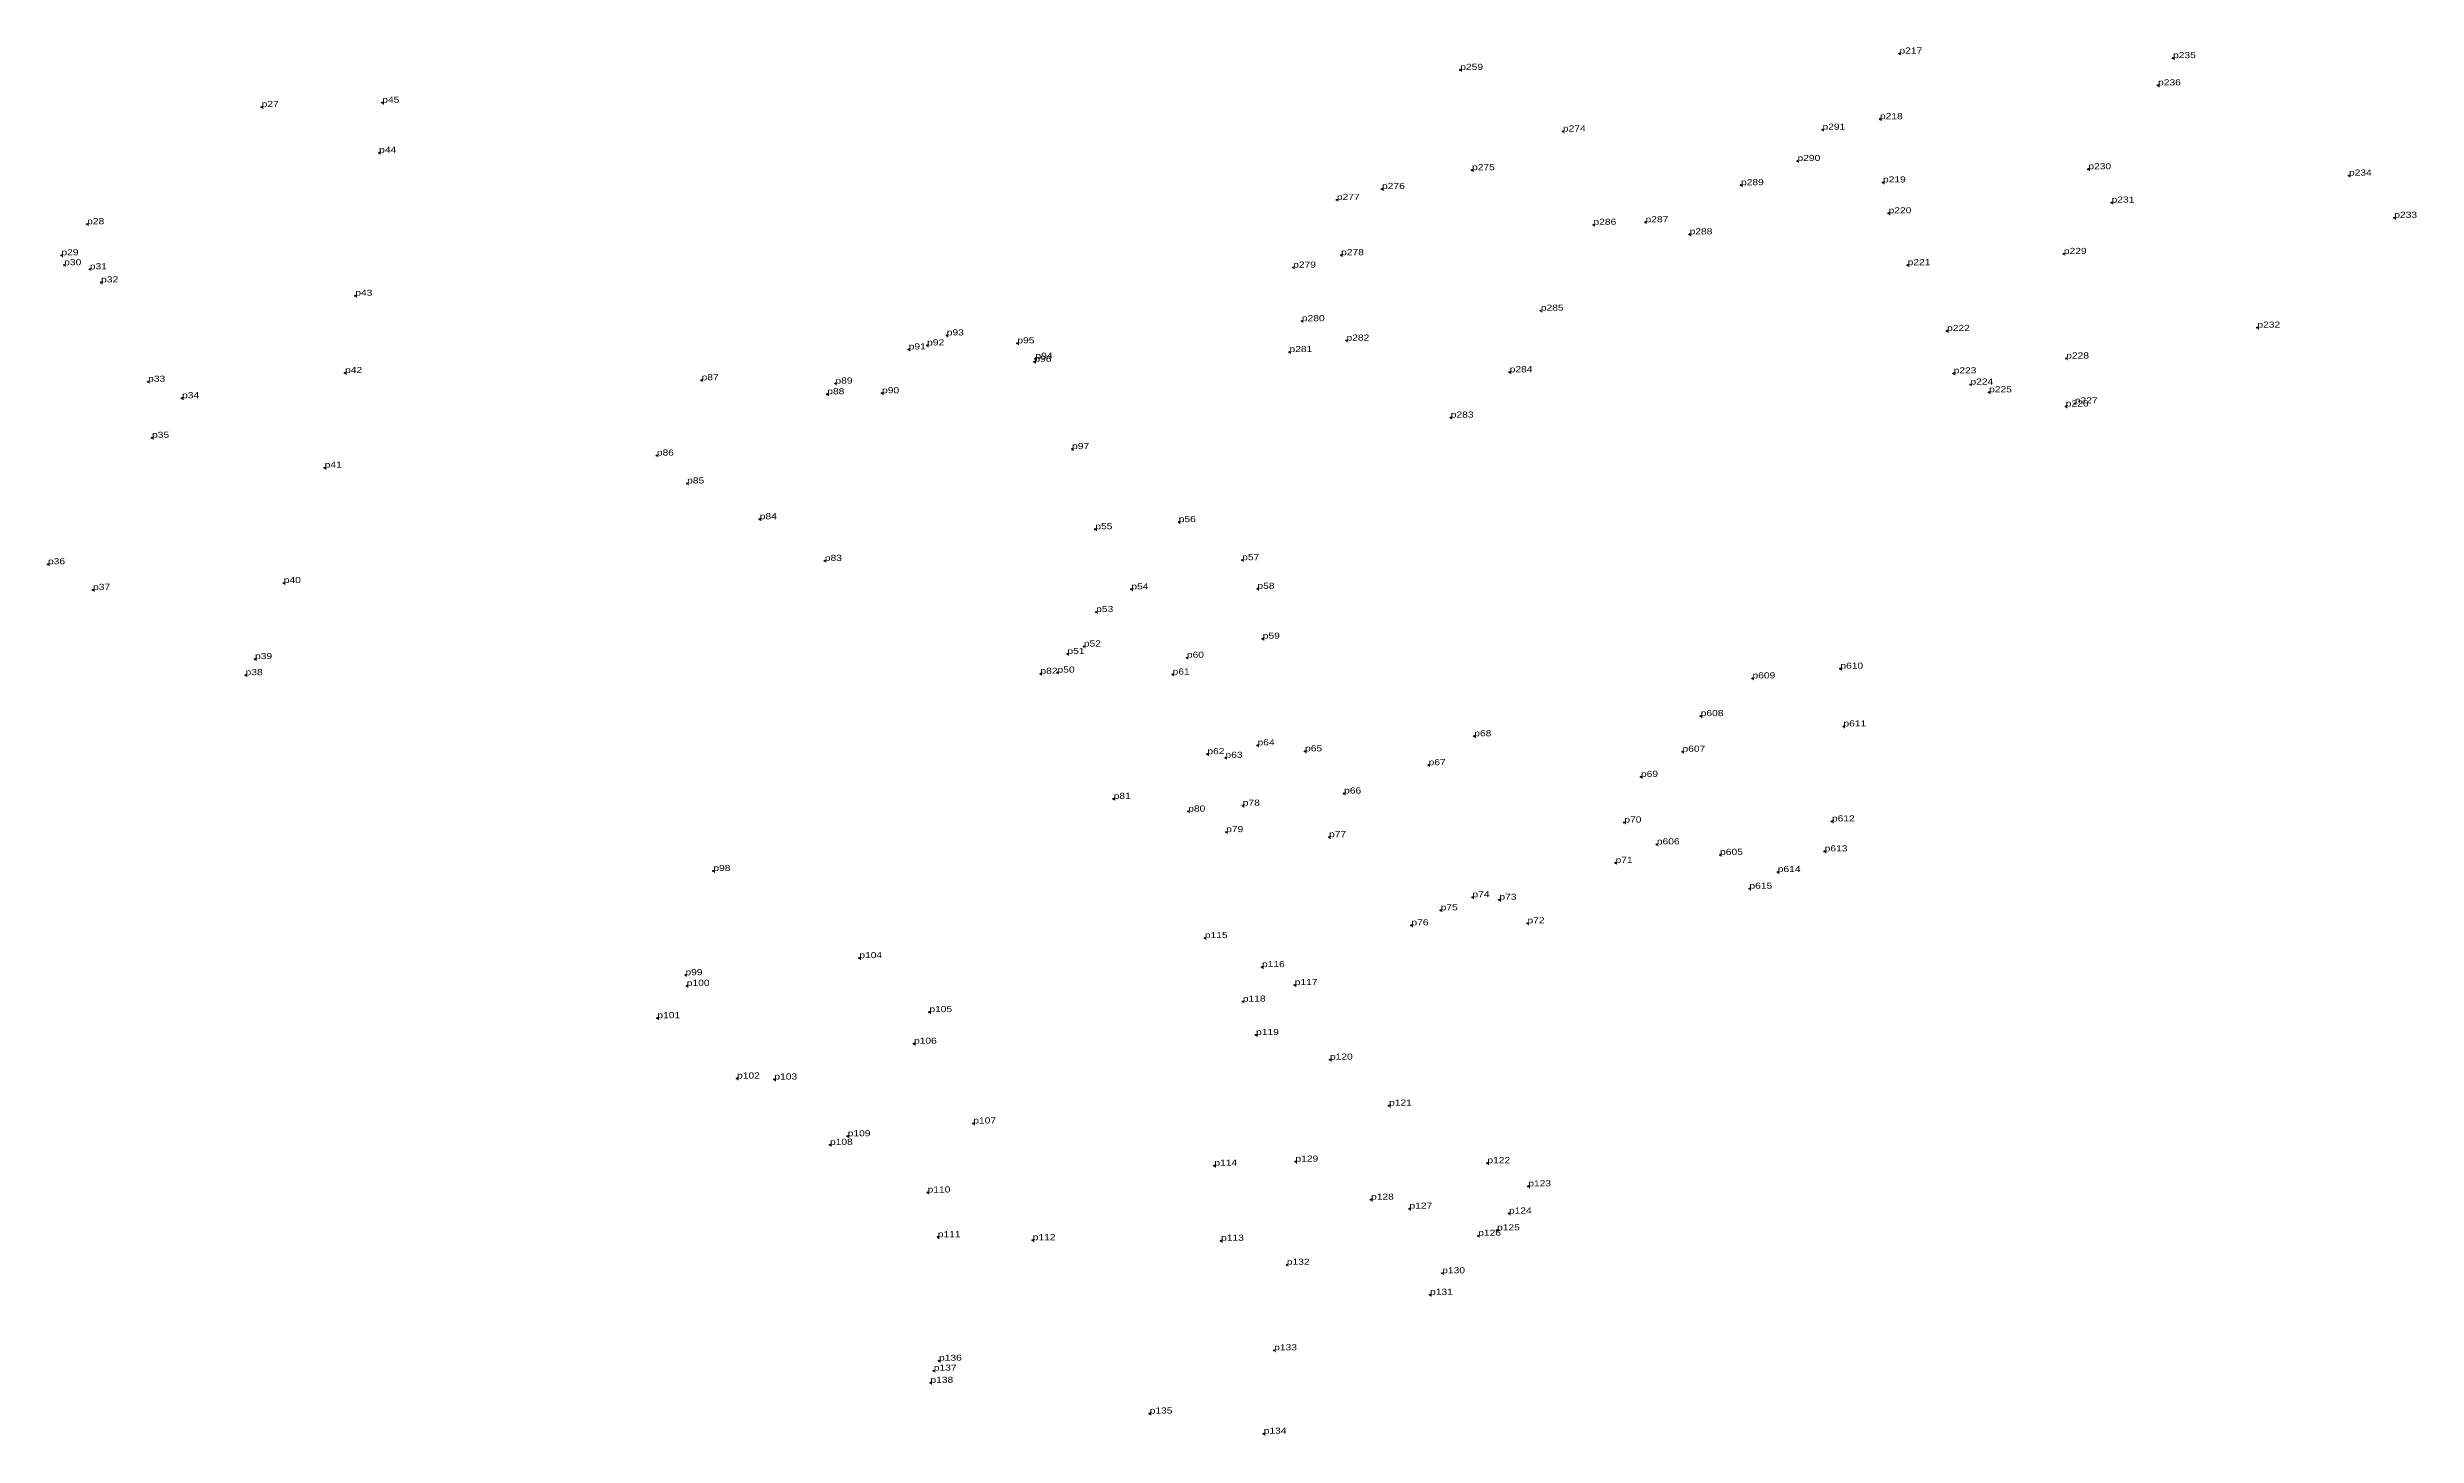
# Model space of a CAD drawing. Header units: metres. Extents: x 537581 to 549531, y 1833517 to 1838960.
# Drawn here: x 548382 to 549078, y 1835406 to 1835815 of the extents above; entities that cross this region are included whole.
import ezdxf

# ---------------------------------------------------------------- set-up
doc = ezdxf.new("R2010")
doc.units = ezdxf.units.M
doc.header["$LTSCALE"] = 0.72
doc.header["$PDMODE"] = 32
doc.header["$PDSIZE"] = 0.36
doc.layers.add('12', color=7, linetype='Continuous')
doc.layers.add('7', color=7, linetype='Continuous')

msp = doc.modelspace()

# ---------------------------------------------------------------- linework, layer by layer
at = {"layer": '7'}
for p in [(548796.78, 1835807.93), (548925.87, 1835812.73), (549006.26, 1835811.39), (549001.87, 1835803.37), (548444.49, 1835797.02), (548479.94, 1835798.3), (548920.12, 1835793.44), (548826.94, 1835789.82), (548903.24, 1835790.35), (548479.02, 1835783.56), (548895.9, 1835781.15), (548773.78, 1835772.92), (548800.23, 1835778.45), (548879.28, 1835774.03), (548921.01, 1835774.84), (548981.38, 1835778.73), (549057.97, 1835776.85), (548760.51, 1835769.7), (548922.66, 1835765.77), (548988.21, 1835768.91), (548393.22, 1835762.56), (548835.93, 1835762.39), (548851.23, 1835763.14), (548864.18, 1835759.57), (549071.29, 1835764.44), (548385.65, 1835753.42), (548761.76, 1835753.45), (548974.17, 1835753.82), (548386.47, 1835750.52), (548394, 1835749.32), (548397.32, 1835745.46), (548747.67, 1835749.8), (548928.26, 1835750.52), (548472.02, 1835741.53), (548750.22, 1835734.06), (548820.46, 1835737.14), (548939.85, 1835731.17), (549031.06, 1835732.15), (548634.66, 1835725.74), (548640.08, 1835726.92), (548645.86, 1835729.87), (548666.6, 1835727.56), (548746.58, 1835724.98), (548763.35, 1835728.34), (548469.02, 1835718.82), (548573.79, 1835716.7), (548671.61, 1835722.12), (548671.9, 1835723), (548811.3, 1835719.05), (548941.77, 1835718.71), (548974.87, 1835723.08), (548411.14, 1835716.26), (548421.1, 1835711.4), (548610.73, 1835712.58), (548613.15, 1835715.72), (548626.84, 1835712.87), (548946.73, 1835715.41), (548952.2, 1835713.15), (548977.41, 1835709.89), (548793.98, 1835705.71), (548974.74, 1835708.98), (548412.28, 1835699.78), (548682.7, 1835696.45), (548463.02, 1835690.96), (548560.65, 1835694.55), (548569.55, 1835686.35), (548590.88, 1835675.83), (548714.04, 1835674.99), (548689.51, 1835672.89), (548381.7, 1835662.59), (548610.02, 1835663.58), (548732.69, 1835663.8), (548394.95, 1835655.05), (548451, 1835657.08), (548700.11, 1835655.22), (548737.17, 1835655.37), (548689.77, 1835648.56), (548738.72, 1835640.71), (548442.56, 1835634.72), (548681.32, 1835636.23), (548686.15, 1835638.41), (548716.43, 1835635.11), (548439.77, 1835630), (548673.39, 1835630.39), (548678.41, 1835630.75), (548712.23, 1835630.18), (548882.67, 1835629.04), (548908.49, 1835631.88), (548867.44, 1835617.95), (548909.39, 1835614.92), (548722.44, 1835606.78), (548727.78, 1835605.69), (548737.2, 1835609.36), (548751.17, 1835607.6), (548800.89, 1835612.04), (548862.09, 1835607.49), (548787.46, 1835603.52), (548849.88, 1835600.08), (548694.91, 1835593.61), (548732.85, 1835591.62), (548762.63, 1835595.2), (548716.82, 1835589.89), (548844.99, 1835586.67), (548906.01, 1835587), (548727.98, 1835583.85), (548758.23, 1835582.37), (548854.55, 1835580.24), (548903.88, 1835578.18), (548577.25, 1835572.42), (548842.42, 1835574.8), (548873.15, 1835577.16), (548890.09, 1835572.11), (548800.36, 1835564.7), (548808.28, 1835563.97), (548881.77, 1835567.22), (548791, 1835560.87), (548816.53, 1835557.03), (548721.72, 1835552.69), (548782.42, 1835556.43), (548620.16, 1835546.81), (548738.49, 1835544.16), (548569.06, 1835541.79), (548569.44, 1835538.65), (548748.12, 1835538.87), (548560.81, 1835529.16), (548640.73, 1835530.93), (548732.87, 1835534.02), (548736.75, 1835524.2), (548636.23, 1835521.64), (548758.48, 1835516.96), (548584.23, 1835511.42), (548595.19, 1835511.12), (548775.85, 1835503.44), (548616.75, 1835494.44), (548653.64, 1835498.19), (548611.53, 1835491.91), (548748.34, 1835486.98), (548724.5, 1835485.78), (548804.74, 1835486.52), (548640.22, 1835477.91), (548770.55, 1835475.79), (548781.84, 1835473.14), (548816.76, 1835479.71), (548807.59, 1835466.78), (548811.08, 1835471.72), (548643.22, 1835464.77), (548671.12, 1835463.89), (548726.48, 1835463.72), (548802.05, 1835465.18), (548745.81, 1835456.65), (548791.47, 1835454.16), (548787.89, 1835447.83), (548742.09, 1835431.51), (548642.05, 1835425.51), (548643.57, 1835428.44), (548641.06, 1835421.95), (548705.5, 1835412.92), (548739, 1835406.98)]:
    msp.add_point(p, dxfattribs=at)

# ---------------------------------------------------------------- texts
at = {"layer": '12', "width": 1.25}
for s, p in [('p217', (548925.87, 1835812.73)), ('p259', (548796.78, 1835807.93)), ('p235', (549006.26, 1835811.39)), ('p236', (549001.87, 1835803.37)), ('p27', (548444.49, 1835797.02)), ('p45', (548479.94, 1835798.3)), ('p218', (548920.12, 1835793.44)), ('p274', (548826.94, 1835789.82)), ('p291', (548903.24, 1835790.35)), ('p44', (548479.02, 1835783.56)), ('p275', (548800.23, 1835778.45)), ('p290', (548895.9, 1835781.15)), ('p230', (548981.38, 1835778.73)), ('p276', (548773.78, 1835772.92)), ('p289', (548879.28, 1835774.03)), ('p219', (548921.01, 1835774.84)), ('p234', (549057.97, 1835776.85)), ('p277', (548760.51, 1835769.7)), ('p220', (548922.66, 1835765.77)), ('p231', (548988.21, 1835768.91)), ('p233', (549071.29, 1835764.44)), ('p28', (548393.22, 1835762.56)), ('p286', (548835.93, 1835762.39)), ('p287', (548851.23, 1835763.14)), ('p288', (548864.18, 1835759.57)), ('p29', (548385.65, 1835753.42)), ('p30', (548386.47, 1835750.52)), ('p278', (548761.76, 1835753.45)), ('p221', (548928.26, 1835750.52)), ('p229', (548974.17, 1835753.82)), ('p31', (548394, 1835749.32)), ('p32', (548397.32, 1835745.46)), ('p279', (548747.67, 1835749.8)), ('p43', (548472.02, 1835741.53)), ('p285', (548820.46, 1835737.14)), ('p93', (548645.86, 1835729.87)), ('p280', (548750.22, 1835734.06)), ('p222', (548939.85, 1835731.17)), ('p232', (549031.06, 1835732.15)), ('p91', (548634.66, 1835725.74)), ('p92', (548640.08, 1835726.92)), ('p95', (548666.6, 1835727.56)), ('p96', (548671.61, 1835722.12)), ('p94', (548671.9, 1835723)), ('p281', (548746.58, 1835724.98)), ('p282', (548763.35, 1835728.34)), ('p228', (548974.87, 1835723.08)), ('p33', (548411.14, 1835716.26)), ('p42', (548469.02, 1835718.82)), ('p87', (548573.79, 1835716.7)), ('p89', (548613.15, 1835715.72)), ('p284', (548811.3, 1835719.05)), ('p223', (548941.77, 1835718.71)), ('p224', (548946.73, 1835715.41)), ('p34', (548421.1, 1835711.4)), ('p88', (548610.73, 1835712.58)), ('p90', (548626.84, 1835712.87)), ('p225', (548952.2, 1835713.15)), ('p226', (548974.74, 1835708.98)), ('p227', (548977.41, 1835709.89)), ('p283', (548793.98, 1835705.71)), ('p35', (548412.28, 1835699.78)), ('p86', (548560.65, 1835694.55)), ('p97', (548682.7, 1835696.45)), ('p41', (548463.02, 1835690.96)), ('p85', (548569.55, 1835686.35)), ('p84', (548590.88, 1835675.83)), ('p56', (548714.04, 1835674.99)), ('p55', (548689.51, 1835672.89)), ('p36', (548381.7, 1835662.59)), ('p83', (548610.02, 1835663.58)), ('p57', (548732.69, 1835663.8)), ('p37', (548394.95, 1835655.05)), ('p40', (548451, 1835657.08)), ('p54', (548700.11, 1835655.22)), ('p58', (548737.17, 1835655.37)), ('p53', (548689.77, 1835648.56)), ('p59', (548738.72, 1835640.71)), ('p39', (548442.56, 1835634.72)), ('p51', (548681.32, 1835636.23)), ('p52', (548686.15, 1835638.41)), ('p60', (548716.43, 1835635.11)), ('p610', (548908.49, 1835631.88)), ('p38', (548439.77, 1835630)), ('p82', (548673.39, 1835630.39)), ('p50', (548678.41, 1835630.75)), ('p61', (548712.23, 1835630.18)), ('p609', (548882.67, 1835629.04)), ('p608', (548867.44, 1835617.95)), ('p68', (548800.89, 1835612.04)), ('p611', (548909.39, 1835614.92)), ('p62', (548722.44, 1835606.78)), ('p63', (548727.78, 1835605.69)), ('p64', (548737.2, 1835609.36)), ('p65', (548751.17, 1835607.6)), ('p607', (548862.09, 1835607.49)), ('p67', (548787.46, 1835603.52)), ('p69', (548849.88, 1835600.08)), ('p81', (548694.91, 1835593.61)), ('p80', (548716.82, 1835589.89)), ('p78', (548732.85, 1835591.62)), ('p66', (548762.63, 1835595.2)), ('p79', (548727.98, 1835583.85)), ('p70', (548844.99, 1835586.67)), ('p612', (548906.01, 1835587)), ('p77', (548758.23, 1835582.37)), ('p606', (548854.55, 1835580.24)), ('p605', (548873.15, 1835577.16)), ('p613', (548903.88, 1835578.18)), ('p98', (548577.25, 1835572.42)), ('p71', (548842.42, 1835574.8)), ('p614', (548890.09, 1835572.11)), ('p74', (548800.36, 1835564.7)), ('p73', (548808.28, 1835563.97)), ('p615', (548881.77, 1835567.22)), ('p76', (548782.42, 1835556.43)), ('p75', (548791, 1835560.87)), ('p72', (548816.53, 1835557.03)), ('p115', (548721.72, 1835552.69)), ('p99', (548569.06, 1835541.79)), ('p104', (548620.16, 1835546.81)), ('p116', (548738.49, 1835544.16)), ('p100', (548569.44, 1835538.65)), ('p118', (548732.87, 1835534.02)), ('p117', (548748.12, 1835538.87)), ('p101', (548560.81, 1835529.16)), ('p105', (548640.73, 1835530.93)), ('p106', (548636.23, 1835521.64)), ('p119', (548736.75, 1835524.2)), ('p120', (548758.48, 1835516.96)), ('p102', (548584.23, 1835511.42)), ('p103', (548595.19, 1835511.12)), ('p121', (548775.85, 1835503.44)), ('p109', (548616.75, 1835494.44)), ('p107', (548653.64, 1835498.19)), ('p108', (548611.53, 1835491.91)), ('p114', (548724.5, 1835485.78)), ('p129', (548748.34, 1835486.98)), ('p122', (548804.74, 1835486.52)), ('p123', (548816.76, 1835479.71)), ('p110', (548640.22, 1835477.91)), ('p128', (548770.55, 1835475.79)), ('p127', (548781.84, 1835473.14)), ('p124', (548811.08, 1835471.72)), ('p111', (548643.22, 1835464.77)), ('p126', (548802.05, 1835465.18)), ('p125', (548807.59, 1835466.78)), ('p112', (548671.12, 1835463.89)), ('p113', (548726.48, 1835463.72)), ('p132', (548745.81, 1835456.65)), ('p130', (548791.47, 1835454.16)), ('p131', (548787.89, 1835447.83)), ('p133', (548742.09, 1835431.51)), ('p137', (548642.05, 1835425.51)), ('p136', (548643.57, 1835428.44)), ('p138', (548641.06, 1835421.95)), ('p135', (548705.5, 1835412.92)), ('p134', (548739, 1835406.98))]:
    msp.add_text(s, height=1.8, dxfattribs=at).set_placement(p)

doc.saveas('drawing.dxf')
